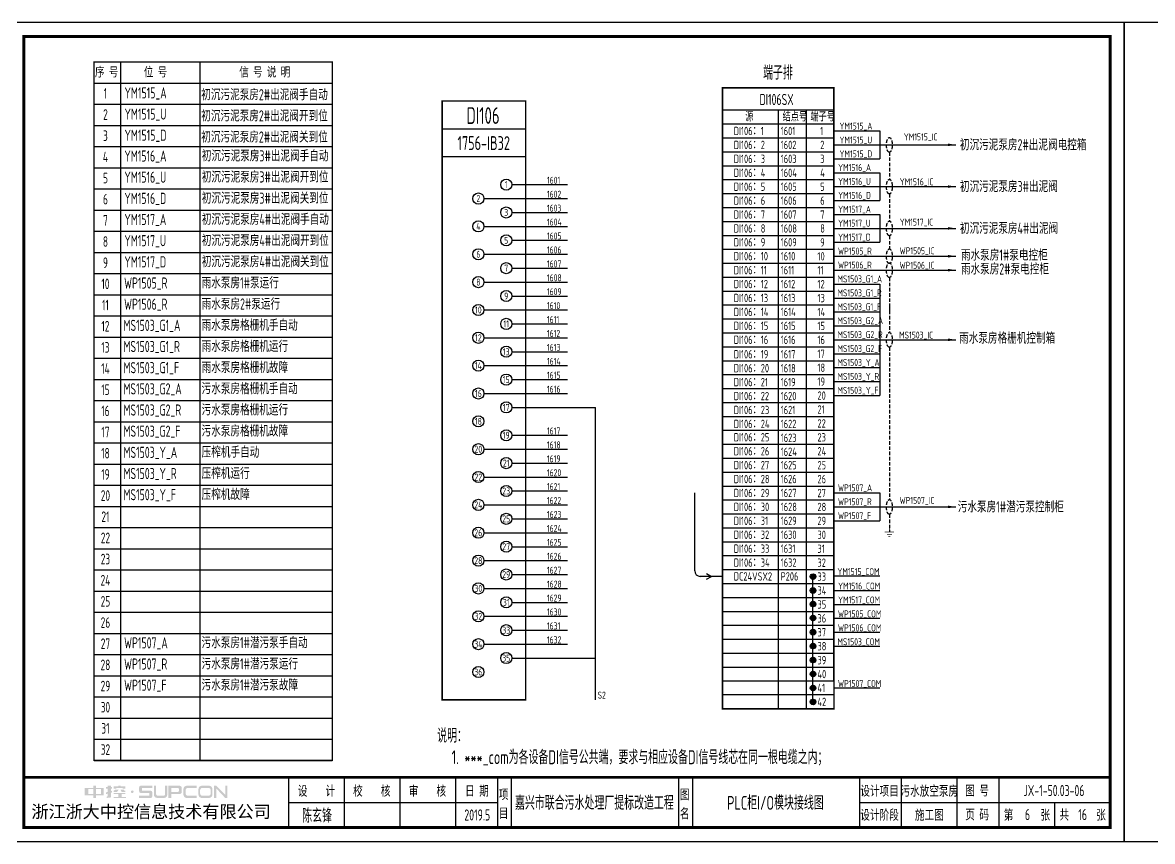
# Model space of a CAD drawing. Header units: millimetres. Extents: x 30557 to 235556, y -116603 to -73383.
# Drawn here: x 147424 to 151480, y -79651 to -76711 of the extents above; entities that cross this region are included whole.
import ezdxf
from ezdxf.enums import TextEntityAlignment as Align

# ---------------------------------------------------------------- set-up
doc = ezdxf.new("R2010")
doc.units = ezdxf.units.MM
doc.linetypes.add('DASHED2', pattern=[0.375, 0.25, -0.125])
doc.layers.add('1', color=3, linetype='Continuous')
doc.layers.add('符号层', color=3, linetype='Continuous')
doc.layers.add('_Drawing', color=7, linetype='Continuous', lineweight=25)
doc.styles.add('supcon', font='sceie.shx', dxfattribs={"width": 0.75, "height": 40, "bigfont": 'sceic.shx'})
doc.styles.add('Title', font='', dxfattribs={"height": 45})
doc.styles.get('Title').set_extended_font_data('SimHei')

# ---------------------------------------------------------------- blocks, each defined once
blk = doc.blocks.new('中控·SUPCON')
at = {"linetype": 'Continuous'}
h = blk.add_hatch(color=2, dxfattribs=at)
h.dxf.hatch_style = 1
h.paths.add_polyline_path([(34, 33), (20, 33), (20, 37), (15, 37), (15, 36), (15, 33), (0, 33), (0, 20), (13, 20), (15, 20), (15, 15), (20, 15), (20, 20), (22, 20), (34, 20)])
h.paths.add_polyline_path([(20, 30), (20, 31), (29, 31), (29, 22), (20, 22)], flags=16)
h.paths.add_polyline_path([(15, 30), (15, 22), (6, 22), (6, 31), (15, 31)], flags=16)
h.paths.add_polyline_path([(47, 32), (49, 32), (49, 35), (47, 35), (47, 37), (41, 37), (41, 35), (38, 35), (38, 32), (41, 32), (41, 25.8), (38, 25), (38, 22), (41, 22.8), (41, 18.3), (39, 17), (39, 15), (47, 16), (47, 24.5), (49, 25), (49, 28), (47, 27.5)])
h.paths.add_polyline_path([(61, 30), (55, 30), (52, 28), (52, 26), (58, 26)])
h.paths.add_polyline_path([(73, 28), (71, 28), (70, 30), (64, 30), (66, 26), (73, 26)])
h.paths.add_polyline_path([(73, 36), (64.6, 36), (64.6, 37), (60.4, 37), (60.4, 36), (52, 36), (52, 32), (56.8, 32), (56.8, 33.1), (68.2, 33.1), (68.2, 32), (73, 32)])
h.paths.add_polyline_path([(66, 22), (73, 22), (73, 24), (52, 24), (52, 22), (60, 22), (60, 17), (52, 17), (52, 15), (74, 15), (74, 17), (66, 17)])
h.paths.add_polyline_path([(82.7, 26.1, 1), (87.6, 26.1, 1)])
h.paths.add_polyline_path([(118, 28), (103.5, 28, -0.414214), (102.5, 29), (102.5, 32, -0.414214), (103.5, 33), (121, 33), (121, 37), (100.5, 37, 0.414214), (97.5, 34), (97.5, 27, 0.414214), (100.5, 24), (115, 24, -0.414214), (116, 23), (116, 20, -0.414214), (115, 19), (97.5, 19), (97.5, 15), (118, 15, 0.414214), (121, 18), (121, 25, 0.414214)])
h.paths.add_polyline_path([(128, 37), (124, 37), (124, 36), (124, 21, 0.414214), (130, 15), (142, 15, 0.414214), (148, 21), (148, 37), (144, 37), (144, 22, -0.414214), (141, 19), (131, 19, -0.414214), (128, 22)])
h.paths.add_polyline_path([(174, 26), (174, 33, 0.414214), (170, 37), (150, 37), (150, 36), (150, 15), (155, 15), (155, 22), (170, 22, 0.414214)])
h.paths.add_polyline_path([(167, 26), (155, 26), (155, 33), (167, 33, -0.414214), (169, 31), (169, 28, -0.414214)], flags=16)
h.paths.add_polyline_path([(201, 19), (185, 19, -0.414214), (181, 23), (181, 29, -0.414214), (185, 33), (201, 33), (201, 37), (183, 37, 0.414214), (177, 31), (177, 21, 0.414214), (183, 15), (201, 15)])
h.paths.add_polyline_path([(229, 21), (229, 31, 0.414214), (223, 37), (210, 37, 0.414214), (204, 31), (204, 21, 0.414214), (210, 15), (223, 15, 0.414214)])
h.paths.add_polyline_path([(207, 23), (207, 29, -0.414214), (211, 33), (222, 33, -0.414214), (226, 29), (226, 23, -0.414214), (222, 19), (211, 19, -0.414214)], flags=16)
h.paths.add_polyline_path([(236, 32.1), (252, 15), (256, 15), (256, 37), (252, 37), (252, 21), (236, 37), (232, 37), (232, 36), (232, 15), (236, 15)])
h = blk.add_hatch(color=2, dxfattribs=at)
h.dxf.hatch_style = 1
h.paths.add_polyline_path([(34, 33), (20, 33), (20, 37), (15, 37), (15, 36), (15, 33), (0, 33), (0, 20), (13, 20), (15, 20), (15, 15), (20, 15), (20, 20), (22, 20), (34, 20)])
h.paths.add_polyline_path([(20, 30), (20, 31), (29, 31), (29, 22), (20, 22)], flags=16)
h.paths.add_polyline_path([(15, 30), (15, 22), (6, 22), (6, 31), (15, 31)], flags=16)
h.paths.add_polyline_path([(47, 32), (49, 32), (49, 35), (47, 35), (47, 37), (41, 37), (41, 35), (38, 35), (38, 32), (41, 32), (41, 25.8), (38, 25), (38, 22), (41, 22.8), (41, 18.3), (39, 17), (39, 15), (47, 16), (47, 24.5), (49, 25), (49, 28), (47, 27.5)])
h.paths.add_polyline_path([(61, 30), (55, 30), (52, 28), (52, 26), (58, 26)])
h.paths.add_polyline_path([(73, 28), (71, 28), (70, 30), (64, 30), (66, 26), (73, 26)])
h.paths.add_polyline_path([(73, 36), (64.6, 36), (64.6, 37), (60.4, 37), (60.4, 36), (52, 36), (52, 32), (56.8, 32), (56.8, 33.1), (68.2, 33.1), (68.2, 32), (73, 32)])
h.paths.add_polyline_path([(66, 22), (73, 22), (73, 24), (52, 24), (52, 22), (60, 22), (60, 17), (52, 17), (52, 15), (74, 15), (74, 17), (66, 17)])
h.paths.add_polyline_path([(82.7, 26.1, 1), (87.6, 26.1, 1)])
h.paths.add_polyline_path([(118, 28), (103.5, 28, -0.414214), (102.5, 29), (102.5, 32, -0.414214), (103.5, 33), (121, 33), (121, 37), (100.5, 37, 0.414214), (97.5, 34), (97.5, 27, 0.414214), (100.5, 24), (115, 24, -0.414214), (116, 23), (116, 20, -0.414214), (115, 19), (97.5, 19), (97.5, 15), (118, 15, 0.414214), (121, 18), (121, 25, 0.414214)])
h.paths.add_polyline_path([(128, 37), (124, 37), (124, 36), (124, 21, 0.414214), (130, 15), (142, 15, 0.414214), (148, 21), (148, 37), (144, 37), (144, 22, -0.414214), (141, 19), (131, 19, -0.414214), (128, 22)])
h.paths.add_polyline_path([(174, 26), (174, 33, 0.414214), (170, 37), (150, 37), (150, 36), (150, 15), (155, 15), (155, 22), (170, 22, 0.414214)])
h.paths.add_polyline_path([(167, 26), (155, 26), (155, 33), (167, 33, -0.414214), (169, 31), (169, 28, -0.414214)], flags=16)
h.paths.add_polyline_path([(201, 19), (185, 19, -0.414214), (181, 23), (181, 29, -0.414214), (185, 33), (201, 33), (201, 37), (183, 37, 0.414214), (177, 31), (177, 21, 0.414214), (183, 15), (201, 15)])
h.paths.add_polyline_path([(229, 21), (229, 31, 0.414214), (223, 37), (210, 37, 0.414214), (204, 31), (204, 21, 0.414214), (210, 15), (223, 15, 0.414214)])
h.paths.add_polyline_path([(207, 23), (207, 29, -0.414214), (211, 33), (222, 33, -0.414214), (226, 29), (226, 23, -0.414214), (222, 19), (211, 19, -0.414214)], flags=16)
h.paths.add_polyline_path([(236, 32.1), (252, 15), (256, 15), (256, 37), (252, 37), (252, 21), (236, 37), (232, 37), (232, 36), (232, 15), (236, 15)])
h = blk.add_hatch(color=2, dxfattribs=at)
h.dxf.hatch_style = 1
h.paths.add_polyline_path([(34, 33), (20, 33), (20, 37), (15, 37), (15, 36), (15, 33), (0, 33), (0, 20), (13, 20), (15, 20), (15, 15), (20, 15), (20, 20), (22, 20), (34, 20)])
h.paths.add_polyline_path([(20, 30), (20, 31), (29, 31), (29, 22), (20, 22)], flags=16)
h.paths.add_polyline_path([(15, 30), (15, 22), (6, 22), (6, 31), (15, 31)], flags=16)
h.paths.add_polyline_path([(47, 32), (49, 32), (49, 35), (47, 35), (47, 37), (41, 37), (41, 35), (38, 35), (38, 32), (41, 32), (41, 25.8), (38, 25), (38, 22), (41, 22.8), (41, 18.3), (39, 17), (39, 15), (47, 16), (47, 24.5), (49, 25), (49, 28), (47, 27.5)])
h.paths.add_polyline_path([(61, 30), (55, 30), (52, 28), (52, 26), (58, 26)])
h.paths.add_polyline_path([(73, 28), (71, 28), (70, 30), (64, 30), (66, 26), (73, 26)])
h.paths.add_polyline_path([(73, 36), (64.6, 36), (64.6, 37), (60.4, 37), (60.4, 36), (52, 36), (52, 32), (56.8, 32), (56.8, 33.1), (68.2, 33.1), (68.2, 32), (73, 32)])
h.paths.add_polyline_path([(66, 22), (73, 22), (73, 24), (52, 24), (52, 22), (60, 22), (60, 17), (52, 17), (52, 15), (74, 15), (74, 17), (66, 17)])
h.paths.add_polyline_path([(82.7, 26.1, 1), (87.6, 26.1, 1)])
h.paths.add_polyline_path([(118, 28), (103.5, 28, -0.414214), (102.5, 29), (102.5, 32, -0.414214), (103.5, 33), (121, 33), (121, 37), (100.5, 37, 0.414214), (97.5, 34), (97.5, 27, 0.414214), (100.5, 24), (115, 24, -0.414214), (116, 23), (116, 20, -0.414214), (115, 19), (97.5, 19), (97.5, 15), (118, 15, 0.414214), (121, 18), (121, 25, 0.414214)])
h.paths.add_polyline_path([(128, 37), (124, 37), (124, 36), (124, 21, 0.414214), (130, 15), (142, 15, 0.414214), (148, 21), (148, 37), (144, 37), (144, 22, -0.414214), (141, 19), (131, 19, -0.414214), (128, 22)])
h.paths.add_polyline_path([(174, 26), (174, 33, 0.414214), (170, 37), (150, 37), (150, 36), (150, 15), (155, 15), (155, 22), (170, 22, 0.414214)])
h.paths.add_polyline_path([(167, 26), (155, 26), (155, 33), (167, 33, -0.414214), (169, 31), (169, 28, -0.414214)], flags=16)
h.paths.add_polyline_path([(201, 19), (185, 19, -0.414214), (181, 23), (181, 29, -0.414214), (185, 33), (201, 33), (201, 37), (183, 37, 0.414214), (177, 31), (177, 21, 0.414214), (183, 15), (201, 15)])
h.paths.add_polyline_path([(229, 21), (229, 31, 0.414214), (223, 37), (210, 37, 0.414214), (204, 31), (204, 21, 0.414214), (210, 15), (223, 15, 0.414214)])
h.paths.add_polyline_path([(207, 23), (207, 29, -0.414214), (211, 33), (222, 33, -0.414214), (226, 29), (226, 23, -0.414214), (222, 19), (211, 19, -0.414214)], flags=16)
h.paths.add_polyline_path([(236, 32.1), (252, 15), (256, 15), (256, 37), (252, 37), (252, 21), (236, 37), (232, 37), (232, 36), (232, 15), (236, 15)])
h = blk.add_hatch(color=2, dxfattribs=at)
h.dxf.hatch_style = 1
h.paths.add_polyline_path([(34, 33), (20, 33), (20, 37), (15, 37), (15, 36), (15, 33), (0, 33), (0, 20), (13, 20), (15, 20), (15, 15), (20, 15), (20, 20), (22, 20), (34, 20)])
h.paths.add_polyline_path([(20, 30), (20, 31), (29, 31), (29, 22), (20, 22)], flags=16)
h.paths.add_polyline_path([(15, 30), (15, 22), (6, 22), (6, 31), (15, 31)], flags=16)
h.paths.add_polyline_path([(47, 32), (49, 32), (49, 35), (47, 35), (47, 37), (41, 37), (41, 35), (38, 35), (38, 32), (41, 32), (41, 25.8), (38, 25), (38, 22), (41, 22.8), (41, 18.3), (39, 17), (39, 15), (47, 16), (47, 24.5), (49, 25), (49, 28), (47, 27.5)])
h.paths.add_polyline_path([(61, 30), (55, 30), (52, 28), (52, 26), (58, 26)])
h.paths.add_polyline_path([(73, 28), (71, 28), (70, 30), (64, 30), (66, 26), (73, 26)])
h.paths.add_polyline_path([(73, 36), (64.6, 36), (64.6, 37), (60.4, 37), (60.4, 36), (52, 36), (52, 32), (56.8, 32), (56.8, 33.1), (68.2, 33.1), (68.2, 32), (73, 32)])
h.paths.add_polyline_path([(66, 22), (73, 22), (73, 24), (52, 24), (52, 22), (60, 22), (60, 17), (52, 17), (52, 15), (74, 15), (74, 17), (66, 17)])
h.paths.add_polyline_path([(82.7, 26.1, 1), (87.6, 26.1, 1)])
h.paths.add_polyline_path([(118, 28), (103.5, 28, -0.414214), (102.5, 29), (102.5, 32, -0.414214), (103.5, 33), (121, 33), (121, 37), (100.5, 37, 0.414214), (97.5, 34), (97.5, 27, 0.414214), (100.5, 24), (115, 24, -0.414214), (116, 23), (116, 20, -0.414214), (115, 19), (97.5, 19), (97.5, 15), (118, 15, 0.414214), (121, 18), (121, 25, 0.414214)])
h.paths.add_polyline_path([(128, 37), (124, 37), (124, 36), (124, 21, 0.414214), (130, 15), (142, 15, 0.414214), (148, 21), (148, 37), (144, 37), (144, 22, -0.414214), (141, 19), (131, 19, -0.414214), (128, 22)])
h.paths.add_polyline_path([(174, 26), (174, 33, 0.414214), (170, 37), (150, 37), (150, 36), (150, 15), (155, 15), (155, 22), (170, 22, 0.414214)])
h.paths.add_polyline_path([(167, 26), (155, 26), (155, 33), (167, 33, -0.414214), (169, 31), (169, 28, -0.414214)], flags=16)
h.paths.add_polyline_path([(201, 19), (185, 19, -0.414214), (181, 23), (181, 29, -0.414214), (185, 33), (201, 33), (201, 37), (183, 37, 0.414214), (177, 31), (177, 21, 0.414214), (183, 15), (201, 15)])
h.paths.add_polyline_path([(229, 21), (229, 31, 0.414214), (223, 37), (210, 37, 0.414214), (204, 31), (204, 21, 0.414214), (210, 15), (223, 15, 0.414214)])
h.paths.add_polyline_path([(207, 23), (207, 29, -0.414214), (211, 33), (222, 33, -0.414214), (226, 29), (226, 23, -0.414214), (222, 19), (211, 19, -0.414214)], flags=16)
h.paths.add_polyline_path([(236, 32.1), (252, 15), (256, 15), (256, 37), (252, 37), (252, 21), (236, 37), (232, 37), (232, 36), (232, 15), (236, 15)])
h = blk.add_hatch(color=2, dxfattribs=at)
h.dxf.hatch_style = 1
h.paths.add_polyline_path([(34, 33), (20, 33), (20, 37), (15, 37), (15, 36), (15, 33), (0, 33), (0, 20), (13, 20), (15, 20), (15, 15), (20, 15), (20, 20), (22, 20), (34, 20)])
h.paths.add_polyline_path([(20, 30), (20, 31), (29, 31), (29, 22), (20, 22)], flags=16)
h.paths.add_polyline_path([(15, 30), (15, 22), (6, 22), (6, 31), (15, 31)], flags=16)
h.paths.add_polyline_path([(47, 32), (49, 32), (49, 35), (47, 35), (47, 37), (41, 37), (41, 35), (38, 35), (38, 32), (41, 32), (41, 25.8), (38, 25), (38, 22), (41, 22.8), (41, 18.3), (39, 17), (39, 15), (47, 16), (47, 24.5), (49, 25), (49, 28), (47, 27.5)])
h.paths.add_polyline_path([(61, 30), (55, 30), (52, 28), (52, 26), (58, 26)])
h.paths.add_polyline_path([(73, 28), (71, 28), (70, 30), (64, 30), (66, 26), (73, 26)])
h.paths.add_polyline_path([(73, 36), (64.6, 36), (64.6, 37), (60.4, 37), (60.4, 36), (52, 36), (52, 32), (56.8, 32), (56.8, 33.1), (68.2, 33.1), (68.2, 32), (73, 32)])
h.paths.add_polyline_path([(66, 22), (73, 22), (73, 24), (52, 24), (52, 22), (60, 22), (60, 17), (52, 17), (52, 15), (74, 15), (74, 17), (66, 17)])
h.paths.add_polyline_path([(82.7, 26.1, 1), (87.6, 26.1, 1)])
h.paths.add_polyline_path([(118, 28), (103.5, 28, -0.414214), (102.5, 29), (102.5, 32, -0.414214), (103.5, 33), (121, 33), (121, 37), (100.5, 37, 0.414214), (97.5, 34), (97.5, 27, 0.414214), (100.5, 24), (115, 24, -0.414214), (116, 23), (116, 20, -0.414214), (115, 19), (97.5, 19), (97.5, 15), (118, 15, 0.414214), (121, 18), (121, 25, 0.414214)])
h.paths.add_polyline_path([(128, 37), (124, 37), (124, 36), (124, 21, 0.414214), (130, 15), (142, 15, 0.414214), (148, 21), (148, 37), (144, 37), (144, 22, -0.414214), (141, 19), (131, 19, -0.414214), (128, 22)])
h.paths.add_polyline_path([(174, 26), (174, 33, 0.414214), (170, 37), (150, 37), (150, 36), (150, 15), (155, 15), (155, 22), (170, 22, 0.414214)])
h.paths.add_polyline_path([(167, 26), (155, 26), (155, 33), (167, 33, -0.414214), (169, 31), (169, 28, -0.414214)], flags=16)
h.paths.add_polyline_path([(201, 19), (185, 19, -0.414214), (181, 23), (181, 29, -0.414214), (185, 33), (201, 33), (201, 37), (183, 37, 0.414214), (177, 31), (177, 21, 0.414214), (183, 15), (201, 15)])
h.paths.add_polyline_path([(229, 21), (229, 31, 0.414214), (223, 37), (210, 37, 0.414214), (204, 31), (204, 21, 0.414214), (210, 15), (223, 15, 0.414214)])
h.paths.add_polyline_path([(207, 23), (207, 29, -0.414214), (211, 33), (222, 33, -0.414214), (226, 29), (226, 23, -0.414214), (222, 19), (211, 19, -0.414214)], flags=16)
h.paths.add_polyline_path([(236, 32.1), (252, 15), (256, 15), (256, 37), (252, 37), (252, 21), (236, 37), (232, 37), (232, 36), (232, 15), (236, 15)])
h = blk.add_hatch(color=2, dxfattribs=at)
h.dxf.hatch_style = 1
h.paths.add_polyline_path([(34, 33), (20, 33), (20, 37), (15, 37), (15, 36), (15, 33), (0, 33), (0, 20), (13, 20), (15, 20), (15, 15), (20, 15), (20, 20), (22, 20), (34, 20)])
h.paths.add_polyline_path([(20, 30), (20, 31), (29, 31), (29, 22), (20, 22)], flags=16)
h.paths.add_polyline_path([(15, 30), (15, 22), (6, 22), (6, 31), (15, 31)], flags=16)
h.paths.add_polyline_path([(47, 32), (49, 32), (49, 35), (47, 35), (47, 37), (41, 37), (41, 35), (38, 35), (38, 32), (41, 32), (41, 25.8), (38, 25), (38, 22), (41, 22.8), (41, 18.3), (39, 17), (39, 15), (47, 16), (47, 24.5), (49, 25), (49, 28), (47, 27.5)])
h.paths.add_polyline_path([(61, 30), (55, 30), (52, 28), (52, 26), (58, 26)])
h.paths.add_polyline_path([(73, 28), (71, 28), (70, 30), (64, 30), (66, 26), (73, 26)])
h.paths.add_polyline_path([(73, 36), (64.6, 36), (64.6, 37), (60.4, 37), (60.4, 36), (52, 36), (52, 32), (56.8, 32), (56.8, 33.1), (68.2, 33.1), (68.2, 32), (73, 32)])
h.paths.add_polyline_path([(66, 22), (73, 22), (73, 24), (52, 24), (52, 22), (60, 22), (60, 17), (52, 17), (52, 15), (74, 15), (74, 17), (66, 17)])
h.paths.add_polyline_path([(82.7, 26.1, 1), (87.6, 26.1, 1)])
h.paths.add_polyline_path([(118, 28), (103.5, 28, -0.414214), (102.5, 29), (102.5, 32, -0.414214), (103.5, 33), (121, 33), (121, 37), (100.5, 37, 0.414214), (97.5, 34), (97.5, 27, 0.414214), (100.5, 24), (115, 24, -0.414214), (116, 23), (116, 20, -0.414214), (115, 19), (97.5, 19), (97.5, 15), (118, 15, 0.414214), (121, 18), (121, 25, 0.414214)])
h.paths.add_polyline_path([(128, 37), (124, 37), (124, 36), (124, 21, 0.414214), (130, 15), (142, 15, 0.414214), (148, 21), (148, 37), (144, 37), (144, 22, -0.414214), (141, 19), (131, 19, -0.414214), (128, 22)])
h.paths.add_polyline_path([(174, 26), (174, 33, 0.414214), (170, 37), (150, 37), (150, 36), (150, 15), (155, 15), (155, 22), (170, 22, 0.414214)])
h.paths.add_polyline_path([(167, 26), (155, 26), (155, 33), (167, 33, -0.414214), (169, 31), (169, 28, -0.414214)], flags=16)
h.paths.add_polyline_path([(201, 19), (185, 19, -0.414214), (181, 23), (181, 29, -0.414214), (185, 33), (201, 33), (201, 37), (183, 37, 0.414214), (177, 31), (177, 21, 0.414214), (183, 15), (201, 15)])
h.paths.add_polyline_path([(229, 21), (229, 31, 0.414214), (223, 37), (210, 37, 0.414214), (204, 31), (204, 21, 0.414214), (210, 15), (223, 15, 0.414214)])
h.paths.add_polyline_path([(207, 23), (207, 29, -0.414214), (211, 33), (222, 33, -0.414214), (226, 29), (226, 23, -0.414214), (222, 19), (211, 19, -0.414214)], flags=16)
h.paths.add_polyline_path([(236, 32.1), (252, 15), (256, 15), (256, 37), (252, 37), (252, 21), (236, 37), (232, 37), (232, 36), (232, 15), (236, 15)])
blk = doc.blocks.new('supcon图框')
at = {"linetype": 'Continuous'}
for p, q in [((6145.7, 4361.7), (1987.7, 4361.7)), ((1987.7, 4361.7), (1987.7, 1421.7)), ((6145.7, 1421.7), (6145.7, 4361.7)), ((1987.7, 1421.7), (6145.7, 1421.7))]:
    blk.add_line(p, q, dxfattribs=at)
for p, q in [((3145.7, 1651.7), (3145.7, 1471.7)), ((3345.7, 1651.7), (3345.7, 1471.7)), ((3545.7, 1651.7), (3545.7, 1471.7)), ((3745.7, 1651.7), (3745.7, 1471.7)), ((3895.7, 1651.7), (3895.7, 1471.7)), ((3945.7, 1651.7), (3945.7, 1471.7)), ((4545.7, 1651.7), (4545.7, 1471.7)), ((4595.7, 1651.7), (4595.7, 1471.7)), ((5195.7, 1651.7), (5195.7, 1471.7)), ((5345.7, 1651.7), (5345.7, 1471.7)), ((5545.7, 1651.7), (5545.7, 1471.7)), ((5695.7, 1651.7), (5695.7, 1471.7)), ((3145.7, 1561.7), (3895.7, 1561.7)), ((5195.7, 1561.7), (6095.7, 1561.7)), ((5895.7, 1561.7), (5895.7, 1471.7))]:
    blk.add_line(p, q)
at = {"linetype": 'Continuous', "const_width": 10}
blk.add_lwpolyline([(2195.7, 4311.7), (6095.7, 4311.7), (6095.7, 1471.7), (2195.7, 1471.7)], close=True, dxfattribs=at)
blk.add_lwpolyline([(2195.7, 1651.7), (6095.7, 1651.7)], dxfattribs=at)
at = {"linetype": 'Continuous', "xscale": 2, "yscale": 2, "zscale": 2}
blk.add_blockref('中控·SUPCON', (2414.6, 1547.7), dxfattribs=at)
at = {"style": 'supcon', "width": 0.75}
for s, p in [('设    计', (3246.2, 1604.2)), ('校    核', (3444.8, 1604.2)), ('审    核', (3644.5, 1604.2)), ('日 期', (3822.5, 1604.2)), ('设计项目', (5268, 1604.2)), ('图 号', (5618, 1604.2)), ('项', (3918.2, 1590.7)), ('图', (4568.2, 1590.7)), ('目', (3918.2, 1522.9)), ('名', (4568.2, 1522.9)), ('设计阶段', (5268, 1518.1)), ('施工图', (5446.5, 1518.1)), ('页 码', (5618, 1518.1)), ('第      张', (5797, 1518.1)), ('共      张', (5997, 1518.1))]:
    blk.add_text(s, height=40, dxfattribs=at).set_placement(p, align=Align.MIDDLE)
at = {"style": 'Title'}
blk.add_text('浙江浙大中控信息技术有限公司', height=45, dxfattribs=at).set_placement((2222.8, 1506.2))
blk = doc.blocks.new('DI端子_42')
at = {"lineweight": -3}
h = blk.add_hatch(color=256, dxfattribs=at)
h.dxf.hatch_style = 1
h.paths.add_polyline_path([(10680.5, 453.6, 1), (10660.5, 453.6, 1)])
h = blk.add_hatch(color=256, dxfattribs=at)
h.dxf.hatch_style = 1
h.paths.add_polyline_path([(10680.5, 403.6, 1), (10660.5, 403.6, 1)])
h = blk.add_hatch(color=256, dxfattribs=at)
h.dxf.hatch_style = 1
h.paths.add_polyline_path([(10680.5, 354.9, 1), (10660.5, 354.9, 1)])
h = blk.add_hatch(color=256, dxfattribs=at)
h.dxf.hatch_style = 1
h.paths.add_polyline_path([(10680.5, 304.9, 1), (10660.5, 304.9, 1)])
h = blk.add_hatch(color=256, dxfattribs=at)
h.dxf.hatch_style = 1
h.paths.add_polyline_path([(10680.5, 254.2, 1), (10660.5, 254.2, 1)])
h = blk.add_hatch(color=256, dxfattribs=at)
h.dxf.hatch_style = 1
h.paths.add_polyline_path([(10680.5, 204.2, 1), (10660.5, 204.2, 1)])
h = blk.add_hatch(color=256, dxfattribs=at)
h.dxf.hatch_style = 1
h.paths.add_polyline_path([(10680.5, 153.8, 1), (10660.5, 153.8, 1)])
h = blk.add_hatch(color=256, dxfattribs=at)
h.dxf.hatch_style = 1
h.paths.add_polyline_path([(10680.5, 103.8, 1), (10660.5, 103.8, 1)])
h = blk.add_hatch(color=256, dxfattribs=at)
h.dxf.hatch_style = 1
h.paths.add_polyline_path([(10680.5, 53.5, 1), (10660.5, 53.5, 1)])
h = blk.add_hatch(color=256, dxfattribs=at)
h.dxf.hatch_style = 1
h.paths.add_polyline_path([(10680.5, 3.5, 1), (10660.5, 3.5, 1)])
for p, q in [((10345.5, 2208.8), (10345.5, 78.8)), ((10745.5, 2208.8), (10345.5, 2208.8)), ((10745.5, 78.8), (10745.5, 2208.8)), ((10545.5, 2128.8), (10545.5, 78.8)), ((10645.5, 2128.8), (10645.5, 78.8)), ((10345.5, 2078.8), (10745.5, 2078.8)), ((10345.5, 2028.8), (10745.5, 2028.8)), ((10345.5, 1978.8), (10745.5, 1978.8)), ((10345.5, 1928.8), (10745.5, 1928.8)), ((10345.5, 1878.8), (10745.5, 1878.8)), ((10345.5, 1828.8), (10745.5, 1828.8)), ((10345.5, 1778.8), (10745.5, 1778.8)), ((10345.5, 1728.8), (10745.5, 1728.8)), ((10345.5, 1678.8), (10745.5, 1678.8)), ((10345.5, 1628.8), (10745.5, 1628.8)), ((10345.5, 1578.8), (10745.5, 1578.8)), ((10345.5, 1528.8), (10745.5, 1528.8)), ((10345.5, 1478.8), (10745.5, 1478.8)), ((10345.5, 1428.8), (10745.5, 1428.8)), ((10345.5, 1378.8), (10745.5, 1378.8)), ((10345.5, 1328.8), (10745.5, 1328.8)), ((10345.5, 1278.8), (10745.5, 1278.8)), ((10345.5, 1228.8), (10745.5, 1228.8)), ((10345.5, 1178.8), (10745.5, 1178.8)), ((10345.5, 1128.8), (10745.5, 1128.8)), ((10345.5, 1078.8), (10745.5, 1078.8)), ((10345.5, 1028.8), (10745.5, 1028.8)), ((10345.5, 978.8), (10745.5, 978.8)), ((10345.5, 928.8), (10745.5, 928.8)), ((10345.5, 878.8), (10745.5, 878.8)), ((10345.5, 828.8), (10745.5, 828.8)), ((10345.5, 778.8), (10745.5, 778.8)), ((10345.5, 728.8), (10745.5, 728.8)), ((10345.5, 678.8), (10745.5, 678.8)), ((10345.5, 628.8), (10745.5, 628.8)), ((10345.5, 578.8), (10745.5, 578.8)), ((10345.5, 528.8), (10745.5, 528.8)), ((10345.5, 478.8), (10745.5, 478.8)), ((10345.5, 428.8), (10745.5, 428.8)), ((10345.5, 378.8), (10745.5, 378.8)), ((10345.5, 328.8), (10745.5, 328.8)), ((10345.5, 278.8), (10745.5, 278.8)), ((10345.5, 228.8), (10745.5, 228.8)), ((10345.5, 178.8), (10745.5, 178.8)), ((10345.5, 128.8), (10745.5, 128.8))]:
    blk.add_line(p, q, dxfattribs=at)
for p, q in [((10345.5, 2208.8), (10745.5, 2208.8)), ((10345.5, -21.2), (10345.5, 2208.8)), ((10745.5, 2208.8), (10745.5, -21.2)), ((10670, 2.9), (10670, 454.3)), ((10345.5, 78.8), (10745.5, 78.8)), ((10345.5, 28.8), (10345.5, 78.8)), ((10545.5, 78.8), (10545.5, -21.2)), ((10645.5, 78.8), (10645.5, -21.2)), ((10745.5, 78.8), (10745.5, 28.8)), ((10745.5, 28.8), (10345.5, 28.8)), ((10345.5, -21.2), (10345.5, 28.8)), ((10745.5, 28.8), (10745.5, -21.2)), ((10745.5, -21.2), (10345.5, -21.2)), ((10745.5, -21.2), (10345.5, -21.2))]:
    blk.add_line(p, q)
at = {"const_width": 5}
blk.add_lwpolyline([(10345.5, 2208.8), (10745.5, 2208.8), (10745.5, -21.2), (10345.5, -21.2), (10345.5, 2208.8)], dxfattribs=at)
at = {"lineweight": -3, "const_width": 5}
blk.add_lwpolyline([(10345.5, 2128.8), (10745.5, 2128.8)], dxfattribs=at)
at = {"lineweight": -3}
for centre in [(10670.5, 453.6), (10670.5, 403.6), (10670.5, 354.9), (10670.5, 304.9), (10670.5, 254.2), (10670.5, 204.2), (10670.5, 153.8), (10670.5, 103.8), (10670.5, 53.5), (10670.5, 3.5)]:
    blk.add_circle(centre, 10, dxfattribs=at)
at = {"color": 7, "style": 'supcon', "width": 0.75}
for s, p in [('源', (10427.3, 2088.6)), ('结点号', (10561.2, 2088.6)), ('端子号', (10661.2, 2088.6)), ('1', (10696.4, 2038.6)), ('2', (10696.4, 1988.6)), ('3', (10696.4, 1938.6)), ('4', (10696.4, 1888.6)), ('5', (10696.4, 1838.6)), ('6', (10696.4, 1788.6)), ('7', (10696.4, 1738.6)), ('8', (10696.4, 1688.6)), ('9', (10696.4, 1638.6)), ('10', (10686.4, 1588.6)), ('11', (10686.4, 1538.6)), ('12', (10686.4, 1488.6)), ('13', (10686.4, 1438.6)), ('14', (10686.4, 1388.6)), ('15', (10686.4, 1338.6)), ('16', (10686.4, 1288.6)), ('17', (10686.4, 1238.6)), ('18', (10686.4, 1188.6)), ('19', (10686.4, 1138.6)), ('20', (10686.4, 1088.6)), ('21', (10686.4, 1038.6)), ('22', (10686.4, 988.6)), ('23', (10686.4, 938.6)), ('24', (10686.4, 888.6)), ('25', (10686.4, 838.6)), ('26', (10686.4, 788.6)), ('27', (10686.4, 738.6)), ('28', (10686.4, 688.6)), ('29', (10686.4, 638.6)), ('30', (10686.4, 588.6)), ('31', (10686.4, 538.6)), ('32', (10686.4, 488.6)), ('33', (10686.4, 438.6)), ('34', (10686.4, 388.6)), ('35', (10686.4, 338.6)), ('36', (10686.4, 288.6)), ('37', (10686.4, 238.6)), ('38', (10686.4, 188.6)), ('39', (10686.4, 138.6)), ('40', (10686.4, 88.6)), ('41', (10686.4, 38.6)), ('42', (10686.4, -11.2))]:
    blk.add_text(s, height=30, dxfattribs=at).set_placement(p)
blk = doc.blocks.new('1756-IB32')
at = {"linetype": 'Continuous'}
for p, q in [((13409.3, 32239.5), (13609.3, 32239.5)), ((13309.3, 32189.5), (13609.3, 32189.5)), ((13409.3, 32139.5), (13609.3, 32139.5)), ((13309.3, 32089.5), (13609.3, 32089.5)), ((13409.3, 32039.5), (13609.3, 32039.5)), ((13309.3, 31989.5), (13609.3, 31989.5)), ((13409.3, 31939.5), (13609.3, 31939.5)), ((13309.3, 31889.5), (13609.3, 31889.5)), ((13409.3, 31839.5), (13609.3, 31839.5)), ((13309.3, 31789.5), (13609.3, 31789.5)), ((13409.3, 31739.5), (13609.3, 31739.5)), ((13309.3, 31689.5), (13609.3, 31689.5)), ((13409.3, 31639.5), (13609.3, 31639.5)), ((13309.3, 31589.5), (13609.3, 31589.5)), ((13409.3, 31539.5), (13609.3, 31539.5)), ((13309.3, 31489.5), (13609.3, 31489.5)), ((13409.3, 31339.5), (13609.3, 31339.5)), ((13309.3, 31289.5), (13609.3, 31289.5)), ((13409.3, 31239.5), (13609.3, 31239.5)), ((13309.3, 31189.5), (13609.3, 31189.5)), ((13409.3, 31139.5), (13609.3, 31139.5)), ((13309.3, 31089.5), (13609.3, 31089.5)), ((13409.3, 31039.5), (13609.3, 31039.5)), ((13309.3, 30989.5), (13609.3, 30989.5)), ((13409.3, 30939.5), (13609.3, 30939.5)), ((13309.3, 30889.5), (13609.3, 30889.5)), ((13409.3, 30839.5), (13609.3, 30839.5)), ((13309.3, 30789.5), (13609.3, 30789.5)), ((13409.3, 30739.5), (13609.3, 30739.5)), ((13309.3, 30689.5), (13609.3, 30689.5)), ((13409.3, 30639.5), (13609.3, 30639.5)), ((13309.3, 30589.5), (13609.3, 30589.5))]:
    blk.add_line(p, q, dxfattribs=at)
at = {"color": 5, "linetype": 'Continuous'}
for p, q in [((13409.3, 31439.5), (13709.3, 31439.5)), ((13709.3, 30389.5), (13709.3, 31439.5)), ((13409.3, 30539.5), (13709.3, 30539.5))]:
    blk.add_line(p, q, dxfattribs=at)
at = {"linetype": 'Continuous', "const_width": 5}
blk.add_lwpolyline([(13159.3, 32539.5), (13459.3, 32539.5), (13459.3, 30389.5), (13159.3, 30389.5)], close=True, dxfattribs=at)
for points in [[(13159.3, 32439.5), (13459.3, 32439.5)], [(13159.3, 32339.5), (13459.3, 32339.5)]]:
    blk.add_lwpolyline(points, dxfattribs=at)
at = {"lineweight": -3}
for centre in [(13389.3, 32239.5), (13289.3, 32189.5), (13389.3, 32139.5), (13289.3, 32089.5), (13389.3, 32039.5), (13289.3, 31989.5), (13389.3, 31939.5), (13289.3, 31889.5), (13389.3, 31839.5), (13289.3, 31789.5), (13389.3, 31739.5), (13289.3, 31689.5), (13389.3, 31639.5), (13289.3, 31589.5), (13389.3, 31539.5), (13289.3, 31489.5), (13389.3, 31439.5), (13289.3, 31389.5), (13389.3, 31339.5), (13289.3, 31289.5), (13389.3, 31239.5), (13289.3, 31189.5), (13389.3, 31139.5), (13289.3, 31089.5), (13389.3, 31039.5), (13289.3, 30989.5), (13389.3, 30939.5), (13289.3, 30889.5), (13389.3, 30839.5), (13289.3, 30789.5), (13389.3, 30739.5), (13289.3, 30689.5), (13389.3, 30639.5), (13289.3, 30589.5), (13389.3, 30539.5), (13289.3, 30489.5)]:
    blk.add_circle(centre, 20, dxfattribs=at)
at = {"color": 7, "style": 'supcon', "width": 0.75}
blk.add_text('1756-IB32', height=50, dxfattribs=at).set_placement((13308.4, 32388.6), align=Align.MIDDLE)
at = {"style": 'supcon', "width": 0.75}
for s, p in [('1', (13389.1, 32239.5)), ('2', (13289.1, 32189.5)), ('3', (13389.1, 32139.5)), ('4', (13289.1, 32089.5)), ('5', (13389.1, 32039.5)), ('6', (13289.1, 31989.5)), ('7', (13389.1, 31939.5)), ('8', (13289.1, 31889.5)), ('9', (13389.1, 31839.5)), ('10', (13289.1, 31789.5)), ('11', (13389.1, 31739.5)), ('12', (13289.1, 31689.5)), ('13', (13389.1, 31639.5)), ('14', (13289.1, 31589.5)), ('15', (13389.1, 31539.5)), ('16', (13289.1, 31489.5)), ('17', (13389.1, 31439.5)), ('18', (13289.1, 31389.5)), ('19', (13389.1, 31339.5)), ('20', (13289.1, 31289.5)), ('21', (13389.1, 31239.5)), ('22', (13289.1, 31189.5)), ('23', (13389.1, 31139.5)), ('24', (13289.1, 31089.5)), ('25', (13389.1, 31039.5)), ('26', (13289.1, 30989.5)), ('27', (13389.1, 30939.5)), ('28', (13289.1, 30889.5)), ('29', (13389.1, 30839.5)), ('30', (13289.1, 30789.5)), ('31', (13389.1, 30739.5)), ('32', (13289.1, 30689.5)), ('33', (13389.1, 30639.5)), ('34', (13289.1, 30589.5)), ('35', (13389.1, 30539.5)), ('36', (13289.1, 30489.5))]:
    blk.add_text(s, height=25, dxfattribs=at).set_placement(p, align=Align.MIDDLE)

msp = doc.modelspace()

# ---------------------------------------------------------------- linework, layer by layer
at = {"lineweight": -3}
for p, q in [((147775.8, -76852.3), (147775.8, -77612.3)), ((148060.8, -76852.3), (148060.8, -77612.3)), ((147680.8, -76928.3), (148535.8, -76928.3)), ((147680.8, -77004.3), (148535.8, -77004.3)), ((147680.8, -77080.3), (148535.8, -77080.3)), ((147680.8, -77156.3), (148535.8, -77156.3)), ((147680.8, -77232.3), (148535.8, -77232.3)), ((147680.8, -77308.3), (148535.8, -77308.3)), ((147680.8, -77384.3), (148535.8, -77384.3)), ((147680.8, -77460.3), (148535.8, -77460.3)), ((147680.8, -77536.3), (148535.8, -77536.3)), ((147680.8, -77612.3), (148535.8, -77612.3)), ((147775.8, -77612.3), (147775.8, -79360.3)), ((148060.8, -77612.3), (148060.8, -79360.3)), ((147680.8, -77688.3), (148535.8, -77688.3)), ((147680.8, -77764.3), (148535.8, -77764.3)), ((147680.8, -77840.3), (148535.8, -77840.3)), ((147680.8, -77916.3), (148535.8, -77916.3)), ((147680.8, -77992.3), (148535.8, -77992.3)), ((147680.8, -78068.3), (148535.8, -78068.3)), ((147680.8, -78144.3), (148535.8, -78144.3)), ((147680.8, -78220.3), (148535.8, -78220.3)), ((147680.8, -78296.3), (148535.8, -78296.3)), ((147680.8, -78372.3), (148535.8, -78372.3)), ((147680.8, -78448.3), (148535.8, -78448.3)), ((147680.8, -78524.3), (148535.8, -78524.3)), ((147680.8, -78600.3), (148535.8, -78600.3)), ((147680.8, -78676.3), (148535.8, -78676.3)), ((147680.8, -78752.3), (148535.8, -78752.3)), ((147680.8, -78828.3), (148535.8, -78828.3)), ((147680.8, -78904.3), (148535.8, -78904.3)), ((147680.8, -78980.3), (148535.8, -78980.3)), ((147680.8, -79056.3), (148535.8, -79056.3)), ((147680.8, -79132.3), (148535.8, -79132.3)), ((147680.8, -79208.3), (148535.8, -79208.3)), ((147680.8, -79284.3), (148535.8, -79284.3)), ((147680.8, -79360.3), (148535.8, -79360.3))]:
    msp.add_line(p, q, dxfattribs=at)
for p, q in [((150337, -77099.8), (150501.2, -77099.8)), ((150501.2, -77099.8), (150501.2, -77199.8)), ((150337, -77149.8), (150501.2, -77149.8)), ((150501.2, -77149.8), (150774.7, -77149.8)), ((150337, -77199.8), (150501.2, -77199.8)), ((150337, -77249.8), (150501.2, -77249.8)), ((150501.2, -77249.8), (150501.2, -77349.8)), ((150337, -77299.8), (150501.2, -77299.8)), ((150501.2, -77299.8), (150774.7, -77299.8)), ((150337, -77349.8), (150501.2, -77349.8)), ((150337, -77399.8), (150501.2, -77399.8)), ((150501.2, -77399.8), (150501.2, -77499.8)), ((150337, -77449.8), (150501.2, -77449.8)), ((150501.2, -77449.8), (150774.7, -77449.8)), ((150337, -77499.8), (150501.2, -77499.8)), ((150337, -77549.8), (150501.2, -77549.8)), ((150501.2, -77549.8), (150774.7, -77549.8)), ((150337, -77599.8), (150501.2, -77599.8)), ((150501.2, -77599.8), (150774.7, -77599.8)), ((150337, -77649.8), (150501.2, -77649.8)), ((150501.2, -77649.8), (150501.2, -77899.8)), ((150337, -77699.8), (150501.2, -77699.8)), ((150337, -77749.8), (150501.2, -77749.8)), ((150337, -77799.8), (150501.2, -77799.8)), ((150501.2, -77799.8), (150501.2, -78049.8)), ((150337, -77849.8), (150501.2, -77849.8)), ((150501.2, -77849.8), (150774.7, -77849.8)), ((150337, -77899.8), (150501.2, -77899.8)), ((150337, -77949.8), (150501.2, -77949.8)), ((150501.2, -77949.8), (150501.2, -78049.8)), ((150337, -77999.8), (150501.2, -77999.8)), ((150337, -78049.8), (150501.2, -78049.8)), ((150337, -78399.8), (150501.2, -78399.8)), ((150501.2, -78399.8), (150501.2, -78499.8)), ((150337, -78449.8), (150501.2, -78449.8)), ((150501.2, -78449.8), (150774.7, -78449.8)), ((150337, -78499.8), (150501.2, -78499.8)), ((150337, -78697.5), (150501.2, -78697.5)), ((150337, -78749.8), (150501.2, -78749.8)), ((150337, -78799.8), (150501.2, -78799.8)), ((150337, -78849.8), (150501.2, -78849.8)), ((150337, -78899.8), (150501.2, -78899.8)), ((150337, -78949.8), (150501.2, -78949.8)), ((150337, -79099.8), (150501.2, -79099.8))]:
    msp.add_line(p, q)
at = {"color": 0, "linetype": 'DASHED2', "ltscale": 50}
for p, q in [((150535.9, -77176.4), (150535.9, -77273.5)), ((150535.9, -77326.4), (150535.9, -77423.5)), ((150535.9, -77476.4), (150535.9, -77523.3)), ((150535.9, -77626.2), (150535.9, -77748.5)), ((150535.9, -77726.4), (150535.9, -77823.5)), ((150535.9, -77876.4), (150535.9, -78423.5)), ((150535.9, -78476.4), (150535.9, -78540.1))]:
    msp.add_line(p, q, dxfattribs=at)
at = {"color": 37, "linetype": 'Continuous'}
for p, q in [((149837, -78679.1), (149837, -78399.1)), ((149879.6, -78689.1), (149897, -78699.1)), ((149937, -78699.1), (149857, -78699.1)), ((149879.6, -78709.1), (149897, -78699.1))]:
    msp.add_line(p, q, dxfattribs=at)
at = {"lineweight": -3, "const_width": 4.75}
msp.add_lwpolyline([(147680.8, -76852.3), (147680.8, -79360.3), (148535.8, -79360.3), (148535.8, -76852.3)], close=True, dxfattribs=at)
for points in [[(150774.7, -77149.8, 0, 9, 0), (150747, -77149.8, 9, 9, 0)], [(150774.7, -77299.8, 0, 9, 0), (150747, -77299.8, 9, 9, 0)], [(150774.7, -77449.8, 0, 9, 0), (150747, -77449.8, 9, 9, 0)], [(150774.7, -77549.8, 0, 9, 0), (150747, -77549.8, 9, 9, 0)], [(150774.7, -77599.8, 0, 9, 0), (150747, -77599.8, 9, 9, 0)], [(150774.7, -77849.8, 0, 9, 0), (150747, -77849.8, 9, 9, 0)], [(150774.7, -78449.8, 0, 9, 0), (150747, -78449.8, 9, 9, 0)]]:
    msp.add_lwpolyline(points, format="xyseb")
at = {"color": 37, "linetype": 'Continuous'}
msp.add_arc((149857, -78679.1), 20, 180, 270, dxfattribs=at)
at = {"color": 0, "linetype": 'DASHED2', "ltscale": 50}
for centre in [(150535.9, -77149.9), (150535.9, -77299.9), (150535.9, -77449.9), (150535.9, -77549.8), (150535.9, -77599.8), (150535.9, -77849.9), (150535.9, -78449.9)]:
    msp.add_ellipse(centre, major_axis=(0, -26.4), ratio=0.394838, dxfattribs=at)
at = {"layer": '1', "color": 0, "const_width": 1.62}
for points in [[(150535.9, -78519), (150535.9, -78540.1)], [(150518.8, -78540.1), (150552.9, -78540.1)], [(150526.9, -78549.5), (150545.3, -78549.5)], [(150532.6, -78556.6), (150539.7, -78556.6)]]:
    msp.add_lwpolyline(points, dxfattribs=at)

# ---------------------------------------------------------------- block references
for name, p in [('supcon图框', (145232.9, -81072.6)), ('supcon图框', (149390.9, -81072.6)), ('DI端子_42', (139591.4, -79153.6))]:
    msp.add_blockref(name, p)
at = {"color": 1}
msp.add_blockref('1756-IB32', (135771.2, -109532.1), dxfattribs=at)

# ---------------------------------------------------------------- texts
at = {"style": 'supcon', "width": 0.75}
for s, p in [('序 号', (147726, -76908)), ('位 号', (147901.1, -76908)), ('信 号 说 明', (148293.4, -76908)), ('1', (147721.5, -76984)), ('2', (147721.5, -77060)), ('3', (147721.5, -77136)), ('4', (147721.5, -77212)), ('5', (147721.5, -77288)), ('6', (147721.5, -77364)), ('7', (147721.5, -77440)), ('8', (147721.5, -77516)), ('9', (147721.5, -77592)), ('10', (147721.5, -77668)), ('11', (147721.5, -77744)), ('12', (147721.5, -77820)), ('13', (147721.5, -77896)), ('14', (147721.5, -77972)), ('15', (147721.5, -78048)), ('16', (147721.5, -78124)), ('17', (147721.5, -78200)), ('18', (147721.5, -78276)), ('19', (147721.5, -78352)), ('20', (147721.5, -78428)), ('21', (147721.5, -78504)), ('22', (147721.5, -78580)), ('23', (147721.5, -78656)), ('24', (147721.5, -78732)), ('25', (147721.5, -78808)), ('26', (147721.5, -78884)), ('27', (147721.5, -78960)), ('28', (147721.5, -79036)), ('29', (147721.5, -79112)), ('30', (147721.5, -79188)), ('31', (147721.5, -79264)), ('32', (147721.5, -79340))]:
    msp.add_text(s, height=38, dxfattribs=at).set_placement(p, align=Align.CENTER)
at = {"linetype": 'Continuous', "style": 'supcon', "width": 0.75}
for s, height, p in [('YM1515_A', 40, (147790.2, -76983.3)), ('初沉污泥泵房2#出泥阀手自动', 40, (148065.5, -76989.7)), ('YM1515_U', 40, (147790.2, -77059.3)), ('初沉污泥泵房2#出泥阀开到位', 40, (148065.5, -77065.7)), ('YM1515_D', 40, (147790.2, -77135.3)), ('初沉污泥泵房2#出泥阀关到位', 40, (148065.5, -77141.7)), ('YM1515_A', 25, (150356.8, -77094.9)), ('YM1515_IC', 25, (150587.6, -77133.8)), ('YM1515_U', 25, (150356.8, -77144.9)), ('初沉污泥泵房2#出泥阀电控箱', 40, (150789.2, -77169.4)), ('YM1516_A', 40, (147789.6, -77209.9)), ('初沉污泥泵房3#出泥阀手自动', 40, (148067.4, -77209.2)), ('YM1515_D', 25, (150356.8, -77194.9)), ('YM1516_A', 25, (150352.1, -77243.7)), ('YM1516_U', 40, (147789.6, -77285.9)), ('初沉污泥泵房3#出泥阀开到位', 40, (148067.4, -77285.2)), ('YM1516_U', 25, (150352.1, -77293.7)), ('YM1516_IC', 25, (150573.1, -77295)), ('初沉污泥泵房3#出泥阀', 40, (150789.2, -77319.4)), ('YM1516_D', 40, (147789.6, -77361.9)), ('初沉污泥泵房3#出泥阀关到位', 40, (148067.4, -77361.2)), ('YM1516_D', 25, (150352.1, -77343.7)), ('初沉污泥泵房4#出泥阀手自动', 40, (148067.4, -77437.2)), ('YM1517_A', 25, (150352.1, -77393.7)), ('YM1517_A', 40, (147789.6, -77437.9)), ('YM1517_U', 25, (150352.1, -77443.7)), ('YM1517_IC', 25, (150573.1, -77439.6)), ('初沉污泥泵房4#出泥阀', 40, (150789.2, -77469.4)), ('YM1517_U', 40, (147789.6, -77513.9)), ('初沉污泥泵房4#出泥阀开到位', 40, (148067.4, -77513.2)), ('YM1517_D', 25, (150352.1, -77493.7)), ('YM1517_D', 40, (147789.6, -77589.9)), ('初沉污泥泵房4#出泥阀关到位', 40, (148067.4, -77589.2)), ('WP1505_R', 25, (150351.4, -77543.7)), ('WP1505_IC', 25, (150572.4, -77542.6)), ('雨水泵房1#泵电控柜', 40, (150792.7, -77565.5)), ('WP1506_R', 25, (150351.4, -77593.7)), ('WP1506_IC', 25, (150572.4, -77594.7)), ('雨水泵房2#泵电控柜', 40, (150792.7, -77615.5)), ('WP1505_R', 40, (147788.5, -77665.9)), ('雨水泵房1#泵运行', 40, (148066.9, -77665.2)), ('MS1503_G1_A', 25, (150350, -77643.7)), ('MS1503_G1_R', 25, (150350, -77693.7)), ('WP1506_R', 40, (147788.5, -77741.9)), ('雨水泵房2#泵运行', 40, (148066.9, -77741.2)), ('MS1503_G1_F', 25, (150350, -77743.7)), ('MS1503_G1_A', 40, (147786.3, -77817.9)), ('雨水泵房格栅机手自动', 40, (148066.9, -77817.2)), ('MS1503_G2_A', 25, (150350, -77793.7)), ('MS1503_G2_R', 25, (150350, -77843.7)), ('MS1503_IC', 25, (150571.1, -77845.3)), ('雨水泵房格栅机控制箱', 40, (150786.5, -77863.7)), ('MS1503_G1_R', 40, (147786.3, -77893.9)), ('雨水泵房格栅机运行', 40, (148066.9, -77893.2)), ('MS1503_G2_F', 25, (150350, -77893.7)), ('MS1503_Y_A', 25, (150350, -77943.7)), ('MS1503_G1_F', 40, (147786.3, -77969.9)), ('雨水泵房格栅机故障', 40, (148066.9, -77969.2)), ('污水泵房格栅机手自动', 40, (148066.7, -78045.2)), ('MS1503_Y_R', 25, (150350, -77993.7)), ('MS1503_G2_A', 40, (147786.3, -78045.9)), ('MS1503_Y_F', 25, (150350, -78043.7)), ('MS1503_G2_R', 40, (147786.3, -78121.9)), ('污水泵房格栅机运行', 40, (148066.7, -78121.2)), ('MS1503_G2_F', 40, (147786.3, -78197.9)), ('污水泵房格栅机故障', 40, (148066.7, -78197.2)), ('MS1503_Y_A', 40, (147786.3, -78273.9)), ('压榨机手自动', 40, (148066.9, -78273.2)), ('MS1503_Y_R', 40, (147786.3, -78349.9)), ('压榨机运行', 40, (148066.9, -78349.2)), ('MS1503_Y_F', 40, (147786.3, -78425.9)), ('压榨机故障', 40, (148066.9, -78425.2)), ('WP1507_A', 25, (150351.4, -78393.7)), ('WP1507_R', 25, (150351.4, -78443.7)), ('WP1507_IC', 25, (150572.4, -78439)), ('污水泵房1#潜污泵控制柜', 40, (150781.5, -78469.6)), ('WP1507_F', 25, (150351.4, -78493.7)), ('YM1515_COM', 25, (150349.4, -78694.5)), ('YM1516_COM', 25, (150351.9, -78746.4)), ('YM1517_COM', 25, (150351.9, -78796.4)), ('WP1505_COM', 25, (150351.3, -78846.4)), ('WP1506_COM', 25, (150351.3, -78896.4)), ('WP1507_A', 40, (147788.5, -78957.9)), ('污水泵房1#潜污泵手自动', 40, (148066.7, -78957.2)), ('MS1503_COM', 25, (150349.9, -78946.4)), ('WP1507_R', 40, (147788.5, -79033.9)), ('污水泵房1#潜污泵运行', 40, (148066.7, -79033.2)), ('WP1507_F', 40, (147788.5, -79109.9)), ('污水泵房1#潜污泵故障', 40, (148066.7, -79109.2)), ('WP1507_COM', 25, (150351.3, -79096.4))]:
    msp.add_text(s, height=height, dxfattribs=at).set_placement(p)
at = {"color": 3, "style": 'supcon', "width": 0.75}
for s, height, p in [('DI106', 60, (149077.3, -77044.6)), ('污水放空泵房', 40, (150679.3, -79468.3)), ('陈玄锋', 50, (148481.4, -79555.9)), ('2019.5', 40, (149056.4, -79555.9)), ('6', 40, (151031.9, -79554.5)), ('16', 40, (151229.8, -79554.5))]:
    msp.add_text(s, height=height, dxfattribs=at).set_placement(p, align=Align.MIDDLE)
for s, p in [('DI106：1', (149977.3, -77115)), ('DI106：2', (149977.3, -77165)), ('DI106：3', (149977.3, -77215)), ('DI106：4', (149977.3, -77265)), ('DI106：5', (149977.3, -77315)), ('DI106：6', (149977.3, -77365)), ('DI106：7', (149977.3, -77415)), ('DI106：8', (149977.3, -77465)), ('DI106：9', (149977.3, -77514.6)), ('DI106：10', (149977.3, -77564.6)), ('DI106：11', (149977.3, -77614.6)), ('DI106：12', (149977.3, -77664.6)), ('DI106：13', (149977.3, -77714.6)), ('DI106：14', (149977.3, -77764.6)), ('DI106：15', (149977.3, -77814.6)), ('DI106：16', (149977.3, -77864.6)), ('DI106：19', (149977.3, -77916.7)), ('DI106：20', (149977.3, -77966.7)), ('DI106：21', (149977.3, -78016.7)), ('DI106：22', (149977.3, -78066.7)), ('DI106：23', (149977.3, -78116.7)), ('DI106：24', (149977.3, -78166.7)), ('DI106：25', (149977.3, -78214.7)), ('DI106：26', (149977.3, -78264.7)), ('DI106：27', (149977.3, -78314.7)), ('DI106：28', (149977.3, -78364.7)), ('DI106：29', (149977.3, -78414.7)), ('DI106：30', (149977.3, -78464.7)), ('DI106：31', (149977.3, -78514.7)), ('DI106：32', (149977.3, -78564.7)), ('DI106：33', (149977.3, -78614.7)), ('DI106：34', (149977.3, -78664.7))]:
    msp.add_text(s, height=30, dxfattribs=at).set_placement(p)
at = {"color": 7, "style": 'supcon', "width": 0.75}
msp.add_text('DC24VSX2', height=30, dxfattribs=at).set_placement((149977.3, -78714.3))
at = {"layer": '1', "style": 'supcon', "width": 0.75}
msp.add_text('DI106SX', height=40, dxfattribs=at).set_placement((150131.2, -77006.9), align=Align.CENTER)
at = {"layer": '1', "color": 3, "style": 'supcon', "width": 0.75}
for s, height, p in [('1601', 30, (150145.6, -77115)), ('1602', 30, (150145.6, -77165)), ('1603', 30, (150145.6, -77215)), ('1601', 25, (149306.3, -77289.5)), ('1604', 30, (150145.6, -77265)), ('1605', 30, (150145.6, -77315)), ('1602', 25, (149306.3, -77339.5)), ('1606', 30, (150145.6, -77365)), ('1603', 25, (149306.3, -77389.5)), ('1607', 30, (150145.6, -77415)), ('1604', 25, (149306.3, -77439.5)), ('1605', 25, (149306.3, -77489.5)), ('1608', 30, (150145.6, -77465)), ('1606', 25, (149306.3, -77539.5)), ('1609', 30, (150145.6, -77514.6)), ('1610', 30, (150145.6, -77564.6)), ('1607', 25, (149306.3, -77589.5)), ('1611', 30, (150145.6, -77614.6)), ('1608', 25, (149306.3, -77639.5)), ('1612', 30, (150145.6, -77664.6)), ('1609', 25, (149306.3, -77689.5)), ('1610', 25, (149306.3, -77739.5)), ('1613', 30, (150145.6, -77714.6)), ('1614', 30, (150145.6, -77764.6)), ('1611', 25, (149306.3, -77789.5)), ('1615', 30, (150145.6, -77814.6)), ('1612', 25, (149306.3, -77839.5)), ('1616', 30, (150145.6, -77864.6)), ('1613', 25, (149306.3, -77889.5)), ('1614', 25, (149306.3, -77939.5)), ('1617', 30, (150145.6, -77916.7)), ('1618', 30, (150145.6, -77966.7)), ('1615', 25, (149306.3, -77989.5)), ('1619', 30, (150145.6, -78016.7)), ('1616', 25, (149306.3, -78039.5)), ('1620', 30, (150145.6, -78066.7)), ('1621', 30, (150145.6, -78116.7)), ('1622', 30, (150145.6, -78166.7)), ('1617', 25, (149306.3, -78189.5)), ('1623', 30, (150145.6, -78216.7)), ('1618', 25, (149306.3, -78239.5)), ('1624', 30, (150145.6, -78266.7)), ('1619', 25, (149306.3, -78289.5)), ('1625', 30, (150145.6, -78314.7)), ('1620', 25, (149306.3, -78339.5)), ('1621', 25, (149306.3, -78389.5)), ('1626', 30, (150145.6, -78364.7)), ('1627', 30, (150145.6, -78414.7)), ('1622', 25, (149306.3, -78439.5)), ('1628', 30, (150145.6, -78464.7)), ('1623', 25, (149306.3, -78489.5)), ('1629', 30, (150145.6, -78514.7)), ('1624', 25, (149306.3, -78539.5)), ('1625', 25, (149306.3, -78589.5)), ('1630', 30, (150145.6, -78564.7)), ('1631', 30, (150145.6, -78614.7)), ('1626', 25, (149306.3, -78639.5)), ('1632', 30, (150145.6, -78664.7)), ('1627', 25, (149306.3, -78689.5)), ('P206', 30, (150145.6, -78714.3)), ('1628', 25, (149306.3, -78739.5)), ('1629', 25, (149306.3, -78789.5)), ('1630', 25, (149306.3, -78839.5)), ('1631', 25, (149306.3, -78889.5)), ('1632', 25, (149306.3, -78939.5)), ('S2', 25, (149488.6, -79138.1))]:
    msp.add_text(s, height=height, dxfattribs=at).set_placement(p)
at = {"layer": '_Drawing', "color": 3, "style": 'supcon', "width": 0.75}
for s, height, p in [('说明：', 50, (148965.8, -79268.8)), ('1. ***_com为各设备DI信号公共端，要求与相应设备DI信号线芯在同一根电缆之内；', 50, (149639.1, -79348.1)), ('JX-1-50.03-06', 40, (151127.1, -79468.3)), ('嘉兴市联合污水处理厂提标改造工程', 50, (149476.9, -79509.8)), ('PLC柜I/O模块接线图', 50, (150126.9, -79509.8))]:
    msp.add_text(s, height=height, dxfattribs=at).set_placement(p, align=Align.MIDDLE)
at = {"layer": '符号层', "color": 4, "style": 'supcon', "width": 0.75}
msp.add_text('端子排', height=50, dxfattribs=at).set_placement((150082.4, -76915.5))

doc.saveas('drawing.dxf')
